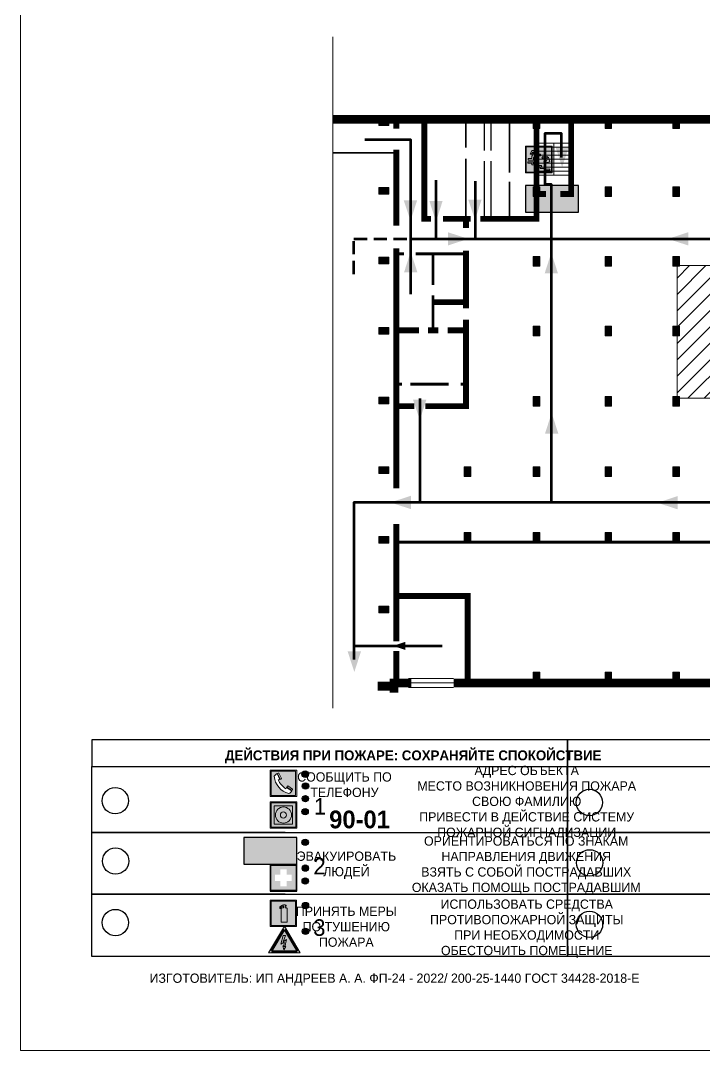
# Model space of a CAD drawing. Header units: millimetres. Extents: x 13810 to 67229, y 12374 to 21950.
# Drawn here: x 38162.3 to 38368.9, y 14549.1 to 14860.1 of the extents above; entities that cross this region are included whole.
import ezdxf

# ---------------------------------------------------------------- set-up
doc = ezdxf.new("R2010")
doc.units = ezdxf.units.MM
doc.linetypes.add('{ Wide Dash }', pattern=[12, 4, -2, 4, -2])
doc.layers.add('План_Штампы', color=7, linetype='Continuous')
doc.styles.add('обычный', font='arial.ttf')

# ---------------------------------------------------------------- blocks, each defined once
blk = doc.blocks.new('A$C3E6D3DDE')
at = {"lineweight": 5}
h = blk.add_hatch(color=40, dxfattribs=at)
h.paths.add_polyline_path([(24.1, 1.45), (16.46, -11.35), (31.74, -11.35)])
h.paths.add_polyline_path([(24.09, -0.46), (30.03, -10.41), (18.14, -10.41)], flags=16)
h.paths.add_polyline_path([(24.54, -3.08), (23.41, -6.02), (25.13, -5.01), (24.33, -8.5), (24.82, -8.27), (23.79, -9.86), (23.4, -8.04), (23.8, -8.43), (24.04, -6.29), (22.39, -7.25), (23.44, -3.08)], flags=0)
h = blk.add_hatch(color=256, dxfattribs=at)
h.paths.add_polyline_path([(24.37, 0.03, 0.567511), (23.82, 0.03), (17.59, -10.4, 0.582454), (17.86, -10.88), (30.32, -10.88, 0.582149), (30.6, -10.4)])
h.paths.add_polyline_path([(24.09, -0.46), (18.14, -10.41), (30.03, -10.41)], flags=16)
h.paths.add_polyline_path([(24.54, -3.08), (23.41, -6.02), (25.13, -5.01), (24.33, -8.5), (24.82, -8.27), (23.79, -9.86), (23.4, -8.04), (23.8, -8.43), (24.04, -6.29), (22.39, -7.25), (23.44, -3.08)], flags=0)
h = blk.add_hatch(color=40, dxfattribs=at)
h.paths.add_polyline_path([(24.09, -0.46), (18.14, -10.41), (30.03, -10.41)])
h.paths.add_polyline_path([(24.82, -8.27), (23.79, -9.86), (23.4, -8.04), (23.8, -8.43), (24.04, -6.29), (22.39, -7.25), (23.44, -3.08), (24.54, -3.08), (23.41, -6.02), (25.13, -5.01), (24.33, -8.5)], flags=16)
at = {"color": 40, "lineweight": 5}
for p, q in [((16.46, -11.35), (24.1, 1.45)), ((24.1, 1.45), (31.74, -11.35))]:
    blk.add_line(p, q, dxfattribs=at)
at = {"lineweight": 5}
for p, q in [((17.59, -10.4), (23.82, 0.03)), ((24.37, 0.03), (30.6, -10.4)), ((18.14, -10.41), (24.09, -0.46)), ((23.44, -3.08), (22.39, -7.25)), ((23.41, -6.02), (24.54, -3.08)), ((24.54, -3.08), (23.44, -3.08)), ((24.09, -0.46), (30.03, -10.41)), ((22.39, -7.25), (24.04, -6.29)), ((23.8, -8.43), (23.4, -8.04)), ((23.4, -8.04), (23.79, -9.86)), ((25.13, -5.01), (23.41, -6.02)), ((23.79, -9.86), (24.82, -8.27)), ((24.04, -6.29), (23.8, -8.43)), ((24.33, -8.5), (25.13, -5.01)), ((24.82, -8.27), (24.33, -8.5)), ((17.86, -10.88), (30.32, -10.88)), ((18.14, -10.41), (30.03, -10.41))]:
    blk.add_line(p, q, dxfattribs=at)
at = {"color": 50, "lineweight": 5}
blk.add_line((31.74, -11.35), (16.46, -11.35), dxfattribs=at)
blk = doc.blocks.new('A$C456E1F9C')
at = {"lineweight": 5}
h = blk.add_hatch(color=242, dxfattribs=at)
h.paths.add_polyline_path([(0.51, -1.47), (0.51, -13.26), (12.29, -13.26), (12.29, -1.47)])
h.paths.add_polyline_path([(5.42, -4.95, -0.254479), (4.78, -5.4), (3.52, -2.53, -0.209735), (4.23, -2.4)], flags=16)
h.paths.add_polyline_path([(8.53, -8.6), (10.87, -10.17), (10.54, -10.76), (8.03, -9.13, -0.192251)], flags=16)
h.paths.add_polyline_path([(4.61, -5.49, 0.005518), (3.87, -5.72, 0.128647), (7.49, -10.01, 0.00809), (7.83, -9.33), (10.47, -10.97, -0.16736), (8.99, -12.25, -0.327862), (1.95, -3.95, -0.166952), (3.36, -2.62)], flags=16)
at = {"color": 242, "lineweight": 5}
for p, q in [((0, -13.77), (0, -0.97)), ((12.8, -0.97), (0, -0.97)), ((4.61, -5.49), (3.36, -2.62)), ((3.52, -2.53), (4.78, -5.4)), ((4.23, -2.4), (5.42, -4.95)), ((12.8, -13.77), (12.8, -0.97)), ((7.83, -9.33), (10.47, -10.97)), ((8.03, -9.13), (10.54, -10.76)), ((10.81, -10.12), (8.53, -8.6)), ((0, -13.77), (12.8, -13.77)), ((10.54, -10.76), (10.8, -10.3)), ((10.8, -10.3), (10.81, -10.12))]:
    blk.add_line(p, q, dxfattribs=at)
blk.add_lwpolyline([(0.51, -1.47), (12.29, -1.47), (12.29, -13.26), (0.51, -13.26)], close=True, dxfattribs=at)
for centre, radius, start, end in [((4.59, -5.34), 2.99, 114.2845, 152.1974), ((11.12, -3.31), 9.19, 183.9915, 256.6009), ((4.02, -3.27), 0.891, 76.3284, 123.7092), ((4.68, -4.59), 0.824, 276.9621, 334.0723), ((14.98, -39.1), 35.17, 107.1487, 108.4135), ((13.86, -0.94), 11.08, 205.5536, 234.8762), ((-13.31, 0.8), 23.44, 332.5487, 334.4027), ((8.94, -9.5), 0.989, 114.4092, 157.9388), ((7.87, -9.46), 3, 291.9291, 329.9329)]:
    blk.add_arc(centre, radius, start, end, dxfattribs=at)
blk = doc.blocks.new('A$C54414219')
at = {"true_color": 0xffffff}
h = blk.add_hatch(color=7, dxfattribs=at)
h.paths.add_polyline_path([(2.39, -9.45), (2.39, -18.3), (11.23, -18.3), (11.23, -9.45)], flags=0)
h.paths.add_polyline_path([(10.71, -13.87, -1), (2.92, -13.87, -1)], flags=0)
h.paths.add_polyline_path([(8.3, -13.87, -1), (5.33, -13.87, -1)], flags=0)
h.paths.add_polyline_path([(0.41, -7.47), (0.41, -20.27), (13.21, -20.27), (13.21, -7.47)])
h.paths.add_polyline_path([(0.92, -19.77), (12.71, -19.77), (12.71, -7.98), (0.92, -7.98)], flags=16)
h.paths.add_polyline_path([(11.23, -9.45), (11.23, -18.3), (2.39, -18.3), (2.39, -9.45)], flags=0)
at = {"lineweight": 5}
h = blk.add_hatch(color=242, dxfattribs=at)
h.paths.add_polyline_path([(12.71, -7.98), (0.92, -7.98), (0.92, -19.77), (12.71, -19.77)])
h.paths.add_polyline_path([(11.23, -18.3), (2.39, -18.3), (2.39, -9.45), (11.23, -9.45)], flags=16)
h.paths.add_polyline_path([(10.71, -13.87, -1), (2.92, -13.87, -1)], flags=0)
h.paths.add_polyline_path([(8.3, -13.87, -1), (5.33, -13.87, -1)], flags=0)
at = {"true_color": 0xffffff}
h = blk.add_hatch(color=7, dxfattribs=at)
h.paths.add_polyline_path([(2.39, -9.45), (2.39, -18.3), (11.23, -18.3), (11.23, -9.45)])
h.paths.add_polyline_path([(10.71, -13.87, -1), (2.92, -13.87, -1)], flags=16)
h.paths.add_polyline_path([(8.3, -13.87, -1), (5.33, -13.87, -1)], flags=0)
at = {"lineweight": 5}
h = blk.add_hatch(color=242, dxfattribs=at)
h.paths.add_polyline_path([(2.92, -13.87, 1), (10.71, -13.87, 1)])
h.paths.add_polyline_path([(8.3, -13.87, -1), (5.33, -13.87, -1)], flags=16)
at = {"color": 242, "lineweight": 5}
for p, q in [((0.41, -20.27), (0.41, -7.47)), ((0.41, -7.47), (13.21, -7.47)), ((0.41, -7.47), (13.21, -7.47)), ((13.21, -20.27), (13.21, -7.47)), ((0.41, -20.27), (13.21, -20.27))]:
    blk.add_line(p, q, dxfattribs=at)
for points in [[(0.92, -7.98), (12.71, -7.98), (12.71, -19.77), (0.92, -19.77)], [(2.39, -9.45), (11.23, -9.45), (11.23, -18.3), (2.39, -18.3)]]:
    blk.add_lwpolyline(points, close=True, dxfattribs=at)
for radius in [3.89, 1.49]:
    blk.add_circle((6.81, -13.87), radius, dxfattribs=at)
blk = doc.blocks.new('A$C32E8229D')
at = {"true_color": 0xffffff}
blk.add_hatch(color=7, dxfattribs=at).paths.add_polyline_path([(0, 0), (0, -8), (16, -8), (16, 0)])
h = blk.add_hatch(color=126)
h.paths.add_polyline_path([(0.2, -0.2), (15.8, -0.2), (15.8, -7.8), (0.2, -7.8)])
h.paths.add_polyline_path([(13.49, -2.05), (12.08, -2.05), (11.37, -2.63, 0.162397), (11.29, -2.84), (11.29, -3.63), (10.35, -3.63), (10.35, -4.05), (11.68, -4.05), (11.68, -3.48), (12.26, -4.28), (11.29, -5.1), (11.29, -6.78), (11.85, -6.78), (11.85, -5.44), (12.8, -4.64), (12.8, -5.94), (14.46, -5.94), (14.46, -5.39), (13.45, -5.39), (13.45, -3.97), (12.46, -2.59), (13.15, -2.59), (13.69, -3.34), (14.18, -3)], flags=16)
h.paths.add_polyline_path([(10.74, -1.82, 1), (11.8, -1.82, 1)], flags=16)
h.paths.add_polyline_path([(9.39, -3.59), (5.99, -3.59), (6.56, -3.03), (5.91, -3.03), (5.1, -3.83), (5.91, -4.64), (6.56, -4.64), (5.99, -4.09), (9.39, -4.09)], flags=16)
h.paths.add_polyline_path([(4.29, -1.08), (1.72, -1.08), (1.72, -6.6), (4.29, -6.6)], flags=16)
at = {"color": 126}
blk.add_lwpolyline([(16, -8), (0, -8), (0, 0), (16, 0)], close=True, dxfattribs=at)
blk = doc.blocks.new('A$C18900ED3')
h = blk.add_hatch(color=126)
h.paths.add_polyline_path([(-0.18, -0.18), (-7.02, -0.18), (-7.02, -7.02), (-0.18, -7.02)])
h.paths.add_polyline_path([(-5.89, -4.46), (-5.89, -2.77), (-4.46, -2.77), (-4.46, -1.31), (-2.77, -1.31), (-2.77, -2.77), (-1.33, -2.77), (-1.33, -4.46), (-2.77, -4.46), (-2.77, -5.89), (-4.46, -5.89), (-4.46, -4.46)], flags=16)
at = {"color": 126}
for p, q in [((-7.2, 0), (-7.2, -7.2)), ((0, 0), (-7.2, 0)), ((0, -7.2), (0, 0)), ((-7.02, -7.02), (-7.02, -0.18)), ((-7.02, -0.18), (-0.18, -0.18)), ((-0.18, -0.18), (-0.18, -7.02)), ((-7.2, -7.2), (0, -7.2)), ((-0.18, -7.02), (-7.02, -7.02))]:
    blk.add_line(p, q, dxfattribs=at)
blk = doc.blocks.new('A$C3AD82952')
at = {"true_color": 0xf5f5ff}
h = blk.add_hatch(color=7, dxfattribs=at)
h.dxf.hatch_style = 1
h.paths.add_polyline_path([(8.21, 8.73, 0.414214), (7.89, 9.05), (7.22, 9.05), (7.22, 9.92), (7.59, 9.92, 1), (7.57, 10.36), (7.22, 10.36), (7.22, 10.6), (6.43, 10.6), (6.43, 10.36), (6.01, 10.36), (4.74, 9.59), (4.74, 8.69), (4.98, 8.73), (4.98, 9.26), (6.12, 9.91), (6.43, 9.91), (6.43, 9.05), (5.76, 9.05, 0.414214), (5.44, 8.73), (5.44, 2.2), (8.21, 2.2)], flags=0)
h.paths.add_polyline_path([(12.8, 12.8), (0, 12.8), (0, 0), (12.8, 0)])
h.paths.add_polyline_path([(0.51, 12.29), (12.29, 12.29), (12.29, 0.51), (0.51, 0.51)], flags=16)
h.paths.add_polyline_path([(4.74, 9.59), (6.01, 10.36), (6.43, 10.36), (6.43, 10.6), (7.22, 10.6), (7.22, 10.36), (7.59, 10.36, -0.94586), (7.59, 9.92), (7.22, 9.92), (7.22, 9.05), (7.89, 9.05, -0.414214), (8.21, 8.73), (8.21, 2.2), (5.44, 2.2), (5.44, 8.73, -0.414214), (5.76, 9.05), (6.43, 9.05), (6.43, 9.91), (6.12, 9.91), (4.98, 9.26), (4.98, 8.73), (4.74, 8.69)], flags=0)
h = blk.add_hatch(color=242)
h.dxf.hatch_style = 1
h.paths.add_polyline_path([(12.29, 12.29), (0.51, 12.29), (0.51, 0.51), (12.29, 0.51)])
h.paths.add_polyline_path([(4.74, 8.69), (4.74, 9.59), (6.01, 10.36), (6.43, 10.36), (6.43, 10.6), (7.22, 10.6), (7.22, 10.36), (7.59, 10.36, -0.94586), (7.59, 9.92), (7.22, 9.92), (7.22, 9.05), (7.89, 9.05, -0.414214), (8.21, 8.73), (8.21, 2.2), (5.44, 2.2), (5.44, 8.73, -0.414214), (5.76, 9.05), (6.43, 9.05), (6.43, 9.91), (6.12, 9.91), (4.98, 9.26), (4.98, 8.73)], flags=16)
h = blk.add_hatch(color=7, dxfattribs=at)
h.dxf.hatch_style = 1
h.paths.add_polyline_path([(8.21, 8.73, 0.414214), (7.89, 9.05), (7.22, 9.05), (7.22, 9.92), (7.59, 9.92, 1), (7.57, 10.36), (7.22, 10.36), (7.22, 10.6), (6.43, 10.6), (6.43, 10.36), (6.01, 10.36), (4.74, 9.59), (4.74, 8.69), (4.98, 8.73), (4.98, 9.26), (6.12, 9.91), (6.43, 9.91), (6.43, 9.05), (5.76, 9.05, 0.414214), (5.44, 8.73), (5.44, 2.2), (8.21, 2.2)])
at = {"color": 242, "lineweight": 5}
for p, q in [((0, 0), (0, 12.8)), ((0, 12.8), (12.8, 12.8)), ((6.01, 10.36), (4.74, 9.59)), ((6.01, 10.36), (6.43, 10.36)), ((7.22, 10.6), (6.43, 10.6)), ((6.43, 10.6), (6.43, 10.36)), ((7.22, 10.36), (7.22, 10.6)), ((7.59, 10.36), (7.22, 10.36)), ((12.8, 0), (12.8, 12.8)), ((4.74, 9.59), (4.74, 8.69)), ((4.74, 8.69), (4.98, 8.73)), ((4.98, 9.26), (6.12, 9.91)), ((4.98, 8.73), (4.98, 9.26)), ((5.44, 2.2), (5.44, 8.73)), ((5.76, 9.05), (6.43, 9.05)), ((6.12, 9.91), (6.43, 9.91)), ((6.43, 9.91), (6.43, 9.05)), ((7.22, 9.05), (7.22, 9.92)), ((7.59, 9.92), (7.22, 9.92)), ((7.89, 9.05), (7.22, 9.05)), ((8.21, 2.2), (8.21, 8.73)), ((0, 0), (12.8, 0)), ((5.44, 2.2), (8.21, 2.2))]:
    blk.add_line(p, q, dxfattribs=at)
blk.add_lwpolyline([(0.51, 12.29), (12.29, 12.29), (12.29, 0.51), (0.51, 0.51)], close=True, dxfattribs=at)
for centre, radius, start, end in [((7.58, 10.14), 0.223, 273.1875, 86.8125), ((5.76, 8.73), 0.32, 90, 180), ((7.89, 8.73), 0.32, 0, 90)]:
    blk.add_arc(centre, radius, start, end, dxfattribs=at)
blk = doc.blocks.new('A$C7B4425F7')
at = {"true_color": 0xffffff}
blk.add_hatch(color=7, dxfattribs=at).paths.add_polyline_path([(0, 0), (-16, 0), (-16, -8), (0, -8)])
h = blk.add_hatch(color=126)
h.paths.add_polyline_path([(-0.2, -0.2), (-15.8, -0.2), (-15.8, -7.8), (-0.2, -7.8)])
h.paths.add_polyline_path([(-11.76, -2.03), (-11.76, -3.66), (-11.17, -3.66, -0.568275), (-11.17, -6.18), (-12.58, -6.18), (-12.58, -2.03)], flags=16)
h.paths.add_polyline_path([(-13.33, -4.12, -0.495768), (-13.59, -6.18), (-15.03, -6.18), (-15.03, -2.03), (-13.59, -2.03, -0.487973)], flags=16)
h.paths.add_polyline_path([(-10.25, -2.03), (-9.48, -2.03), (-9.48, -6.18), (-10.25, -6.18)], flags=16)
h.paths.add_polyline_path([(-13.84, -3.69), (-14.24, -3.69), (-14.24, -3.03), (-13.9, -3.03, -0.692621)], flags=0)
h.paths.add_polyline_path([(-9.15, -2.03), (-8.4, -2.03), (-8.04, -3.07), (-7.68, -2.03), (-6.93, -2.03), (-7.64, -4.1), (-6.93, -6.18), (-7.68, -6.18), (-8.04, -5.14), (-8.4, -6.18), (-9.15, -6.18), (-8.44, -4.1)], flags=16)
h.paths.add_polyline_path([(-11.76, -4.46), (-11.42, -4.46, -0.692621), (-11.36, -5.12), (-11.76, -5.12)], flags=0)
h.paths.add_polyline_path([(-13.9, -5.2), (-14.24, -5.2), (-14.24, -4.55), (-13.84, -4.55, -0.708038)], flags=0)
edge = h.paths.add_edge_path(flags=16)
edge.add_ellipse((-5.51, -4.08), major_axis=(0, 2.05), ratio=0.586184, start_angle=0, end_angle=360)
edge = h.paths.add_edge_path(flags=0)
edge.add_ellipse((-5.51, -4.08), major_axis=(0, 1.14), ratio=0.454828, start_angle=0, end_angle=360)
h.paths.add_polyline_path([(-4.13, -4.96, 0.377264), (-3.48, -4.52, 0.0555), (-3.16, -2.03), (-1.66, -2.03), (-1.66, -4.96), (-0.96, -4.96), (-0.96, -7.01), (-1.75, -7.01), (-1.75, -6.18), (-3.3, -6.18), (-3.3, -7.02), (-4.13, -7.02)], flags=16)
h.paths.add_polyline_path([(-2.73, -2.91), (-2.28, -2.91), (-2.28, -4.96), (-3.05, -4.96, 0.079136)], flags=0)
at = {"color": 126}
blk.add_lwpolyline([(-16, -8), (0, -8), (0, 0), (-16, 0)], close=True, dxfattribs=at)
blk = doc.blocks.new('вниз')
at = {"lineweight": 0, "true_color": 0xffffff}
h = blk.add_hatch(color=7, dxfattribs=at)
h.dxf.hatch_style = 1
h.paths.add_polyline_path([(40994.51, -4472.22), (40986.51, -4472.22), (40986.51, -4480.22), (40994.51, -4480.22)])
h.paths.add_polyline_path([(40994.31, -4472.42), (40994.31, -4480.01), (40986.71, -4480.01), (40986.71, -4472.42)], flags=16)
h.paths.add_polyline_path([(40988.43, -4473.53), (40989.43, -4473.53), (40990.19, -4473.96), (40990.19, -4474.6), (40991, -4474.6), (40991, -4475.06), (40989.73, -4475.06), (40989.73, -4474.46), (40989.3, -4475.18), (40990.17, -4475.7), (40990.17, -4477.11), (40989.63, -4477.11), (40989.63, -4476.01), (40988.94, -4475.59), (40988.94, -4476.46), (40988.94, -4476.46), (40987.47, -4476.46), (40987.26, -4476.46), (40987.26, -4475.92), (40988.4, -4475.92), (40988.4, -4475.2), (40989.1, -4473.99), (40988.66, -4473.99), (40988.24, -4474.7), (40987.86, -4474.47), (40988.41, -4473.56)], flags=0)
h.paths.add_polyline_path([(40990.55, -4473.29, -1), (40989.69, -4473.29, -1)], flags=0)
h.paths.add_polyline_path([(40988.85, -4476.89), (40988.85, -4477.43), (40990.1, -4477.43), (40990.1, -4477.99), (40991.34, -4477.99), (40991.34, -4478.54), (40992.59, -4478.54), (40992.59, -4479.09), (40993.83, -4479.09), (40993.83, -4479.52), (40992.17, -4479.52), (40992.17, -4478.97), (40990.91, -4478.97), (40990.91, -4478.41), (40989.68, -4478.41), (40989.68, -4477.86), (40988.43, -4477.86), (40988.43, -4477.31), (40987.6, -4477.31), (40987.18, -4477.31), (40987.18, -4476.89)], flags=0)
h.paths.add_polyline_path([(40991.61, -4475.33), (40993.12, -4476.2), (40992.9, -4475.27), (40993.48, -4475.6), (40993.83, -4476.88), (40992.56, -4477.22), (40991.97, -4476.88), (40992.9, -4476.61), (40991.38, -4475.74), (40991.58, -4475.39)], flags=0)
h.paths.add_polyline_path([(40990.19, -4473.96), (40989.43, -4473.53), (40988.43, -4473.53), (40988.41, -4473.56), (40987.86, -4474.47), (40988.24, -4474.7), (40988.66, -4473.99), (40989.1, -4473.99), (40988.4, -4475.2), (40988.4, -4475.92), (40987.26, -4475.92), (40987.26, -4476.46), (40987.47, -4476.46), (40988.94, -4476.46), (40988.94, -4476.27), (40988.94, -4475.59), (40989.63, -4476.01), (40989.63, -4477.11), (40990.17, -4477.11), (40990.17, -4475.7), (40989.3, -4475.18), (40989.73, -4474.46), (40989.73, -4475.06), (40991, -4475.06), (40991, -4474.6), (40990.19, -4474.6)], flags=0)
h.paths.add_polyline_path([(40990.55, -4473.29, 1), (40989.69, -4473.29, 1)], flags=0)
h.paths.add_polyline_path([(40991.61, -4475.33), (40991.58, -4475.39), (40991.38, -4475.74), (40992.9, -4476.61), (40991.97, -4476.88), (40992.56, -4477.22), (40993.83, -4476.88), (40993.48, -4475.6), (40992.9, -4475.27), (40993.12, -4476.2)], flags=0)
h.paths.add_polyline_path([(40990.1, -4477.43), (40988.85, -4477.43), (40988.85, -4476.89), (40987.18, -4476.89), (40987.18, -4477.31), (40987.6, -4477.31), (40988.43, -4477.31), (40988.43, -4477.86), (40989.68, -4477.86), (40989.68, -4478.41), (40990.91, -4478.41), (40990.91, -4478.97), (40992.17, -4478.97), (40992.17, -4479.52), (40993.83, -4479.52), (40993.83, -4479.09), (40992.59, -4479.09), (40992.59, -4478.54), (40991.34, -4478.54), (40991.34, -4477.99), (40990.1, -4477.99)], flags=0)
at = {"lineweight": 0}
h = blk.add_hatch(color=126, dxfattribs=at)
h.dxf.hatch_style = 1
h.paths.add_polyline_path([(40994.31, -4472.42), (40986.71, -4472.42), (40986.71, -4480.01), (40994.31, -4480.01)])
h.paths.add_polyline_path([(40988.43, -4473.53), (40989.43, -4473.53), (40990.19, -4473.96), (40990.19, -4474.6), (40991, -4474.6), (40991, -4475.06), (40989.73, -4475.06), (40989.73, -4474.46), (40989.3, -4475.18), (40990.17, -4475.7), (40990.17, -4477.11), (40989.63, -4477.11), (40989.63, -4476.01), (40988.94, -4475.59), (40988.94, -4476.46), (40988.94, -4476.46), (40987.47, -4476.46), (40987.26, -4476.46), (40987.26, -4475.92), (40988.4, -4475.92), (40988.4, -4475.2), (40989.1, -4473.99), (40988.66, -4473.99), (40988.24, -4474.7), (40987.86, -4474.47), (40988.41, -4473.56)], flags=16)
h.paths.add_polyline_path([(40990.55, -4473.29, -1), (40989.69, -4473.29, -1)], flags=16)
h.paths.add_polyline_path([(40988.85, -4476.89), (40988.85, -4477.43), (40990.1, -4477.43), (40990.1, -4477.99), (40991.34, -4477.99), (40991.34, -4478.54), (40992.59, -4478.54), (40992.59, -4479.09), (40993.83, -4479.09), (40993.83, -4479.52), (40992.17, -4479.52), (40992.17, -4478.97), (40990.91, -4478.97), (40990.91, -4478.41), (40989.68, -4478.41), (40989.68, -4477.86), (40988.43, -4477.86), (40988.43, -4477.31), (40987.6, -4477.31), (40987.18, -4477.31), (40987.18, -4476.89)], flags=16)
h.paths.add_polyline_path([(40991.61, -4475.33), (40993.12, -4476.2), (40992.9, -4475.27), (40993.48, -4475.6), (40993.83, -4476.88), (40992.56, -4477.22), (40991.97, -4476.88), (40992.9, -4476.61), (40991.38, -4475.74), (40991.58, -4475.39)], flags=16)
at = {"lineweight": 0, "true_color": 0xffffff}
h = blk.add_hatch(color=7, dxfattribs=at)
h.dxf.hatch_style = 1
h.paths.add_polyline_path([(40989.73, -4474.46), (40989.73, -4475.06), (40991, -4475.06), (40991, -4474.6), (40990.19, -4474.6), (40990.19, -4473.96), (40989.43, -4473.53), (40988.43, -4473.53), (40988.41, -4473.56), (40987.86, -4474.47), (40988.24, -4474.7), (40988.66, -4473.99), (40989.1, -4473.99), (40988.4, -4475.2), (40988.4, -4475.92), (40987.26, -4475.92), (40987.26, -4476.46), (40987.47, -4476.46), (40988.94, -4476.46), (40988.94, -4475.59), (40989.63, -4476.01), (40989.63, -4477.11), (40990.17, -4477.11), (40990.17, -4475.7), (40989.3, -4475.18)])
h.paths.add_polyline_path([(40989.69, -4473.29, 1), (40990.55, -4473.29, 1)])
h.paths.add_polyline_path([(40991.61, -4475.33), (40991.58, -4475.39), (40991.38, -4475.74), (40992.9, -4476.61), (40991.97, -4476.88), (40992.56, -4477.22), (40993.83, -4476.88), (40993.48, -4475.6), (40992.9, -4475.27), (40993.12, -4476.2)])
h.paths.add_polyline_path([(40990.1, -4477.43), (40988.85, -4477.43), (40988.85, -4476.89), (40987.18, -4476.89), (40987.18, -4477.31), (40987.6, -4477.31), (40988.43, -4477.31), (40988.43, -4477.86), (40989.68, -4477.86), (40989.68, -4478.41), (40990.91, -4478.41), (40990.91, -4478.97), (40992.17, -4478.97), (40992.17, -4479.52), (40993.83, -4479.52), (40993.83, -4479.09), (40992.59, -4479.09), (40992.59, -4478.54), (40991.34, -4478.54), (40991.34, -4477.99), (40990.1, -4477.99)])
at = {"color": 126, "lineweight": 0}
for points in [[(40986.51, -4472.22), (40994.51, -4472.22), (40994.51, -4480.22), (40986.51, -4480.22)], [(40986.71, -4472.42), (40994.31, -4472.42), (40994.31, -4480.01), (40986.71, -4480.01)]]:
    blk.add_lwpolyline(points, close=True, dxfattribs=at)
for points in [[(40987.47, -4476.46), (40987.26, -4476.46), (40987.26, -4475.92), (40988.4, -4475.92), (40988.4, -4475.2), (40989.1, -4473.99), (40988.66, -4473.99), (40988.24, -4474.7), (40987.86, -4474.47), (40988.41, -4473.56), (40988.43, -4473.53), (40989.43, -4473.53), (40990.19, -4473.96), (40990.19, -4474.6), (40991, -4474.6), (40991, -4475.06), (40989.73, -4475.06), (40989.73, -4474.46), (40989.3, -4475.18), (40990.17, -4475.7), (40990.17, -4477.11), (40989.63, -4477.11), (40989.63, -4476.01), (40988.94, -4475.59), (40988.94, -4476.46)], [(40991.58, -4475.39), (40991.38, -4475.74), (40992.9, -4476.61), (40991.97, -4476.88), (40992.56, -4477.22), (40993.83, -4476.88), (40993.48, -4475.6), (40992.9, -4475.27), (40993.12, -4476.2), (40991.61, -4475.33), (40991.58, -4475.39)], [(40987.6, -4477.31), (40987.18, -4477.31), (40987.18, -4476.89), (40988.85, -4476.89), (40988.85, -4477.43), (40990.1, -4477.43), (40990.1, -4477.99), (40991.34, -4477.99), (40991.34, -4478.54), (40992.59, -4478.54), (40992.59, -4479.09), (40993.83, -4479.09), (40993.83, -4479.52), (40992.17, -4479.52), (40992.17, -4478.97), (40990.91, -4478.97), (40990.91, -4478.41), (40989.68, -4478.41), (40989.68, -4477.86), (40988.43, -4477.86), (40988.43, -4477.31), (40987.6, -4477.31)], [(40987.47, -4476.46), (40988.94, -4476.46), (40988.94, -4476.27)]]:
    blk.add_lwpolyline(points, dxfattribs=at)
blk.add_circle((40990.12, -4473.29), 0.432, dxfattribs=at)

msp = doc.modelspace()

# ---------------------------------------------------------------- hatches: boundary and pattern name
at = {"lineweight": 0}
h = msp.add_hatch(color=256, dxfattribs=at)
h.dxf.hatch_style = 1
h.paths.add_polyline_path([(38273.51, 14828.43), (38273.51, 14830.44), (38270.56, 14830.44), (38270.56, 14828.43)])
h = msp.add_hatch(color=256, dxfattribs=at)
h.dxf.hatch_style = 1
h.paths.add_polyline_path([(38319.21, 14830.44), (38317.21, 14830.44), (38317.21, 14827.49), (38319.21, 14827.49)])
h = msp.add_hatch(color=256, dxfattribs=at)
h.dxf.hatch_style = 1
h.paths.add_polyline_path([(38340.88, 14830.44), (38338.88, 14830.44), (38338.88, 14827.49), (38340.88, 14827.49)])
h = msp.add_hatch(color=256, dxfattribs=at)
h.dxf.hatch_style = 1
h.paths.add_polyline_path([(38361.36, 14830.44), (38359.35, 14830.44), (38359.35, 14827.49), (38361.36, 14827.49)])
h = msp.add_hatch(color=256, dxfattribs=at)
h.dxf.hatch_style = 1
h.paths.add_polyline_path([(38273.51, 14807.68), (38273.51, 14809.68), (38270.56, 14809.68), (38270.56, 14807.68)])
h = msp.add_hatch(color=256, dxfattribs=at)
h.dxf.hatch_style = 1
h.paths.add_polyline_path([(38319.21, 14809.87), (38317.21, 14809.87), (38317.21, 14806.92), (38319.21, 14806.92)])
h = msp.add_hatch(color=256, dxfattribs=at)
h.dxf.hatch_style = 1
h.paths.add_polyline_path([(38340.88, 14809.87), (38338.88, 14809.87), (38338.88, 14806.92), (38340.88, 14806.92)])
h = msp.add_hatch(color=256, dxfattribs=at)
h.dxf.hatch_style = 1
h.paths.add_polyline_path([(38361.36, 14809.87), (38359.35, 14809.87), (38359.35, 14806.92), (38361.36, 14806.92)])
h = msp.add_hatch(color=256, dxfattribs=at)
h.dxf.hatch_style = 1
h.paths.add_polyline_path([(38273.51, 14786.61), (38273.51, 14788.61), (38270.56, 14788.61), (38270.56, 14786.61)])
h = msp.add_hatch(color=256, dxfattribs=at)
h.dxf.hatch_style = 1
h.paths.add_polyline_path([(38319.21, 14788.82), (38317.21, 14788.82), (38317.21, 14785.88), (38319.21, 14785.88)])
h = msp.add_hatch(color=256, dxfattribs=at)
h.dxf.hatch_style = 1
h.paths.add_polyline_path([(38340.88, 14788.82), (38338.88, 14788.82), (38338.88, 14785.88), (38340.88, 14785.88)])
h = msp.add_hatch(color=256, dxfattribs=at)
h.dxf.hatch_style = 1
h.paths.add_polyline_path([(38361.36, 14788.82), (38359.35, 14788.82), (38359.35, 14785.88), (38361.36, 14785.88)])
at = {"lineweight": 0, "true_color": 0x000000}
h = msp.add_hatch(dxfattribs=at)
h.set_pattern_fill('ANSI31', color=18, scale=1.1, angle=180)
h.set_pattern_definition([(225, (82175.6652, 30404.6953), (2.46957043, -2.46957043), [])])
h.paths.add_polyline_path([(38529.39, 14786.1), (38529.39, 14746.04), (38635.76, 14746.04), (38635.76, 14786.1)])
h.paths.add_polyline_path([(38403.21, 14786.1), (38403.21, 14746.04), (38486.16, 14746.04), (38486.16, 14786.1)])
h.paths.add_polyline_path([(38381.51, 14786.1), (38360.64, 14786.1), (38360.64, 14746.04), (38381.51, 14746.04)])
at = {"lineweight": 0}
h = msp.add_hatch(color=256, dxfattribs=at)
h.dxf.hatch_style = 1
h.paths.add_polyline_path([(38273.51, 14765.4), (38273.51, 14767.4), (38270.56, 14767.4), (38270.56, 14765.4)])
h = msp.add_hatch(color=256, dxfattribs=at)
h.dxf.hatch_style = 1
h.paths.add_polyline_path([(38319.21, 14767.84), (38317.21, 14767.84), (38317.21, 14764.9), (38319.21, 14764.9)])
h = msp.add_hatch(color=256, dxfattribs=at)
h.dxf.hatch_style = 1
h.paths.add_polyline_path([(38340.88, 14767.84), (38338.88, 14767.84), (38338.88, 14764.9), (38340.88, 14764.9)])
h = msp.add_hatch(color=256, dxfattribs=at)
h.dxf.hatch_style = 1
h.paths.add_polyline_path([(38361.36, 14767.84), (38359.35, 14767.84), (38359.35, 14764.9), (38361.36, 14764.9)])
h = msp.add_hatch(color=256, dxfattribs=at)
h.dxf.hatch_style = 1
h.paths.add_polyline_path([(38319.21, 14746.54), (38317.21, 14746.54), (38317.21, 14743.59), (38319.21, 14743.59)])
h = msp.add_hatch(color=256, dxfattribs=at)
h.dxf.hatch_style = 1
h.paths.add_polyline_path([(38340.88, 14746.54), (38338.88, 14746.54), (38338.88, 14743.59), (38340.88, 14743.59)])
h = msp.add_hatch(color=256, dxfattribs=at)
h.dxf.hatch_style = 1
h.paths.add_polyline_path([(38361.36, 14746.54), (38359.35, 14746.54), (38359.35, 14743.59), (38361.36, 14743.59)])
h = msp.add_hatch(color=256, dxfattribs=at)
h.dxf.hatch_style = 1
h.paths.add_polyline_path([(38273.51, 14744.33), (38273.51, 14746.33), (38270.56, 14746.33), (38270.56, 14744.33)])
h = msp.add_hatch(color=256, dxfattribs=at)
h.dxf.hatch_style = 1
h.paths.add_polyline_path([(38273.51, 14723.34), (38273.51, 14725.34), (38270.56, 14725.34), (38270.56, 14723.34)])
h = msp.add_hatch(color=256, dxfattribs=at)
h.dxf.hatch_style = 1
h.paths.add_polyline_path([(38298.31, 14725.33), (38296.31, 14725.33), (38296.31, 14722.38), (38298.31, 14722.38)])
h = msp.add_hatch(color=256, dxfattribs=at)
h.dxf.hatch_style = 1
h.paths.add_polyline_path([(38319.21, 14725.33), (38317.21, 14725.33), (38317.21, 14722.38), (38319.21, 14722.38)])
h = msp.add_hatch(color=256, dxfattribs=at)
h.dxf.hatch_style = 1
h.paths.add_polyline_path([(38340.88, 14725.33), (38338.88, 14725.33), (38338.88, 14722.38), (38340.88, 14722.38)])
h = msp.add_hatch(color=256, dxfattribs=at)
h.dxf.hatch_style = 1
h.paths.add_polyline_path([(38361.36, 14725.33), (38359.35, 14725.33), (38359.35, 14722.38), (38361.36, 14722.38)])
h = msp.add_hatch(color=256, dxfattribs=at)
h.dxf.hatch_style = 1
h.paths.add_polyline_path([(38273.51, 14702.27), (38273.51, 14704.27), (38270.56, 14704.27), (38270.56, 14702.27)])
h = msp.add_hatch(color=256, dxfattribs=at)
h.dxf.hatch_style = 1
h.paths.add_polyline_path([(38273.51, 14702.27), (38273.51, 14704.27), (38270.56, 14704.27), (38270.56, 14702.27)])
h = msp.add_hatch(color=256, dxfattribs=at)
h.dxf.hatch_style = 1
h.paths.add_polyline_path([(38298.31, 14705.44), (38296.31, 14705.44), (38296.31, 14702.5), (38298.31, 14702.5)])
h = msp.add_hatch(color=256, dxfattribs=at)
h.dxf.hatch_style = 1
h.paths.add_polyline_path([(38319.21, 14705.44), (38317.21, 14705.44), (38317.21, 14702.5), (38319.21, 14702.5)])
h = msp.add_hatch(color=256, dxfattribs=at)
h.dxf.hatch_style = 1
h.paths.add_polyline_path([(38340.88, 14705.44), (38338.88, 14705.44), (38338.88, 14702.5), (38340.88, 14702.5)])
h = msp.add_hatch(color=256, dxfattribs=at)
h.dxf.hatch_style = 1
h.paths.add_polyline_path([(38361.36, 14705.44), (38359.35, 14705.44), (38359.35, 14702.5), (38361.36, 14702.5)])
h = msp.add_hatch(color=256, dxfattribs=at)
h.dxf.hatch_style = 1
h.paths.add_polyline_path([(38273.51, 14681.2), (38273.51, 14683.2), (38270.56, 14683.2), (38270.56, 14681.2)])
h = msp.add_hatch(color=256, dxfattribs=at)
h.dxf.hatch_style = 1
h.paths.add_polyline_path([(38319.21, 14663.3), (38317.21, 14663.3), (38317.21, 14660.36), (38319.21, 14660.36)])
h = msp.add_hatch(color=256, dxfattribs=at)
h.dxf.hatch_style = 1
h.paths.add_polyline_path([(38340.88, 14663.3), (38338.88, 14663.3), (38338.88, 14660.36), (38340.88, 14660.36)])
h = msp.add_hatch(color=256, dxfattribs=at)
h.dxf.hatch_style = 1
h.paths.add_polyline_path([(38361.36, 14663.3), (38359.35, 14663.3), (38359.35, 14660.36), (38361.36, 14660.36)])
h = msp.add_hatch(color=256, dxfattribs=at)
h.dxf.hatch_style = 1
h.paths.add_polyline_path([(38247.3, 14632.49, 1), (38249.23, 14632.49, 1)])
h = msp.add_hatch(color=256, dxfattribs=at)
h.dxf.hatch_style = 1
h.paths.add_polyline_path([(38247.4, 14628.91, 1), (38249.33, 14628.91, 1)])
h = msp.add_hatch(color=256, dxfattribs=at)
h.dxf.hatch_style = 1
h.paths.add_polyline_path([(38247.36, 14625.1, 1), (38249.3, 14625.1, 1)])
h = msp.add_hatch(color=256, dxfattribs=at)
h.dxf.hatch_style = 1
h.paths.add_polyline_path([(38247.28, 14621.17, 1), (38249.21, 14621.17, 1)])
h = msp.add_hatch(color=256, dxfattribs=at)
h.dxf.hatch_style = 1
h.paths.add_polyline_path([(38247.29, 14611.9, 1), (38249.22, 14611.9, 1)])
h = msp.add_hatch(color=256, dxfattribs=at)
h.dxf.hatch_style = 1
h.paths.add_polyline_path([(38247.33, 14604.12, 1), (38249.26, 14604.12, 1)])
h = msp.add_hatch(color=256, dxfattribs=at)
h.dxf.hatch_style = 1
h.paths.add_polyline_path([(38247.33, 14600.22, 1), (38249.26, 14600.22, 1)])
h = msp.add_hatch(color=256, dxfattribs=at)
h.dxf.hatch_style = 1
h.paths.add_polyline_path([(38247.38, 14592.8, 1), (38249.32, 14592.8, 1)])
h = msp.add_hatch(color=256, dxfattribs=at)
h.dxf.hatch_style = 1
h.paths.add_polyline_path([(38247.39, 14585.03, 1), (38249.32, 14585.03, 1)])

# ---------------------------------------------------------------- linework, layer by layer
at = {"color": 126, "lineweight": 0, "true_color": 0x008754}
msp.add_lwpolyline([(38162.27, 14944.05), (38762.27, 14944.05), (38762.27, 14549.05), (38162.27, 14549.05)], close=True, dxfattribs=at)
msp.add_lwpolyline([(38162.27, 14944.05), (38762.27, 14944.05), (38762.27, 14549.05), (38162.27, 14549.05)], close=True, dxfattribs=at)
msp.add_lwpolyline([(38162.27, 14944.05), (38762.27, 14944.05), (38762.27, 14549.05), (38162.27, 14549.05)], close=True, dxfattribs=at)
msp.add_lwpolyline([(38162.27, 14944.05), (38762.27, 14944.05), (38762.27, 14549.05), (38162.27, 14549.05)], close=True, dxfattribs=at)
at = {"lineweight": 0}
for points in [[(38256.67, 14652.42), (38256.67, 14855.16)], [(38273.51, 14828.43), (38270.56, 14828.43), (38270.56, 14830.44), (38273.51, 14830.44), (38273.51, 14828.43)], [(38319.21, 14830.44), (38319.21, 14827.49), (38317.21, 14827.49), (38317.21, 14830.44), (38319.21, 14830.44)], [(38340.88, 14830.44), (38340.88, 14827.49), (38338.88, 14827.49), (38338.88, 14830.44), (38340.88, 14830.44)], [(38361.36, 14830.44), (38361.36, 14827.49), (38359.35, 14827.49), (38359.35, 14830.44), (38361.36, 14830.44)], [(38328.65, 14823.12), (38318.24, 14823.12)], [(38318.24, 14821.91), (38328.65, 14821.91)], [(38328.65, 14821.91), (38318.24, 14821.91)], [(38323.4, 14823.12), (38323.4, 14813.41)], [(38318.24, 14820.69), (38328.65, 14820.69)], [(38328.65, 14820.69), (38318.24, 14820.69)], [(38318.24, 14819.48), (38328.65, 14819.48)], [(38328.65, 14819.48), (38318.24, 14819.48)], [(38318.24, 14818.26), (38328.65, 14818.26)], [(38328.65, 14818.26), (38318.24, 14818.26)], [(38318.24, 14817.05), (38328.65, 14817.05)], [(38328.65, 14817.05), (38318.24, 14817.05)], [(38318.24, 14815.84), (38328.65, 14815.84)], [(38328.65, 14815.84), (38318.24, 14815.84)], [(38318.24, 14814.62), (38328.65, 14814.62)], [(38328.65, 14814.62), (38318.24, 14814.62)], [(38318.24, 14813.41), (38328.65, 14813.41)], [(38273.51, 14807.68), (38270.56, 14807.68), (38270.56, 14809.68), (38273.51, 14809.68), (38273.51, 14807.68)], [(38319.21, 14809.87), (38319.21, 14806.92), (38317.21, 14806.92), (38317.21, 14809.87), (38319.21, 14809.87)], [(38340.88, 14809.87), (38340.88, 14806.92), (38338.88, 14806.92), (38338.88, 14809.87), (38340.88, 14809.87)], [(38361.36, 14809.87), (38361.36, 14806.92), (38359.35, 14806.92), (38359.35, 14809.87), (38361.36, 14809.87)], [(38273.51, 14786.61), (38270.56, 14786.61), (38270.56, 14788.61), (38273.51, 14788.61), (38273.51, 14786.61)], [(38319.21, 14788.82), (38319.21, 14785.88), (38317.21, 14785.88), (38317.21, 14788.82), (38319.21, 14788.82)], [(38340.88, 14788.82), (38340.88, 14785.88), (38338.88, 14785.88), (38338.88, 14788.82), (38340.88, 14788.82)], [(38361.36, 14788.82), (38361.36, 14785.88), (38359.35, 14785.88), (38359.35, 14788.82), (38361.36, 14788.82)], [(38381.51, 14786.1), (38381.51, 14746.04), (38360.64, 14746.04), (38360.64, 14786.1), (38381.51, 14786.1)], [(38381.51, 14786.1), (38381.51, 14746.04), (38360.64, 14746.04), (38360.64, 14786.1), (38381.51, 14786.1)], [(38273.51, 14765.4), (38270.56, 14765.4), (38270.56, 14767.4), (38273.51, 14767.4), (38273.51, 14765.4)], [(38319.21, 14767.84), (38319.21, 14764.9), (38317.21, 14764.9), (38317.21, 14767.84), (38319.21, 14767.84)], [(38340.88, 14767.84), (38340.88, 14764.9), (38338.88, 14764.9), (38338.88, 14767.84), (38340.88, 14767.84)], [(38361.36, 14767.84), (38361.36, 14764.9), (38359.35, 14764.9), (38359.35, 14767.84), (38361.36, 14767.84)], [(38319.21, 14746.54), (38319.21, 14743.59), (38317.21, 14743.59), (38317.21, 14746.54), (38319.21, 14746.54)], [(38340.88, 14746.54), (38340.88, 14743.59), (38338.88, 14743.59), (38338.88, 14746.54), (38340.88, 14746.54)], [(38361.36, 14746.54), (38361.36, 14743.59), (38359.35, 14743.59), (38359.35, 14746.54), (38361.36, 14746.54)], [(38273.51, 14744.33), (38270.56, 14744.33), (38270.56, 14746.33), (38273.51, 14746.33), (38273.51, 14744.33)], [(38273.51, 14723.34), (38270.56, 14723.34), (38270.56, 14725.34), (38273.51, 14725.34), (38273.51, 14723.34)], [(38298.31, 14725.33), (38298.31, 14722.38), (38296.31, 14722.38), (38296.31, 14725.33), (38298.31, 14725.33)], [(38319.21, 14725.33), (38319.21, 14722.38), (38317.21, 14722.38), (38317.21, 14725.33), (38319.21, 14725.33)], [(38340.88, 14725.33), (38340.88, 14722.38), (38338.88, 14722.38), (38338.88, 14725.33), (38340.88, 14725.33)], [(38361.36, 14725.33), (38361.36, 14722.38), (38359.35, 14722.38), (38359.35, 14725.33), (38361.36, 14725.33)], [(38273.51, 14702.27), (38270.56, 14702.27), (38270.56, 14704.27), (38273.51, 14704.27), (38273.51, 14702.27)], [(38273.51, 14702.27), (38270.56, 14702.27), (38270.56, 14704.27), (38273.51, 14704.27), (38273.51, 14702.27)], [(38298.31, 14705.44), (38298.31, 14702.5), (38296.31, 14702.5), (38296.31, 14705.44), (38298.31, 14705.44)], [(38319.21, 14705.44), (38319.21, 14702.5), (38317.21, 14702.5), (38317.21, 14705.44), (38319.21, 14705.44)], [(38340.88, 14705.44), (38340.88, 14702.5), (38338.88, 14702.5), (38338.88, 14705.44), (38340.88, 14705.44)], [(38361.36, 14705.44), (38361.36, 14702.5), (38359.35, 14702.5), (38359.35, 14705.44), (38361.36, 14705.44)], [(38273.51, 14681.2), (38270.56, 14681.2), (38270.56, 14683.2), (38273.51, 14683.2), (38273.51, 14681.2)], [(38319.21, 14663.3), (38319.21, 14660.36), (38317.21, 14660.36), (38317.21, 14663.3), (38319.21, 14663.3)], [(38340.88, 14663.3), (38340.88, 14660.36), (38338.88, 14660.36), (38338.88, 14663.3), (38340.88, 14663.3)], [(38361.36, 14663.3), (38361.36, 14660.36), (38359.35, 14660.36), (38359.35, 14663.3), (38361.36, 14663.3)], [(38293.14, 14661.38), (38279.51, 14661.38)], [(38293.14, 14660.04), (38279.51, 14660.04)], [(38293.14, 14658.7), (38279.51, 14658.7)]]:
    msp.add_lwpolyline(points, dxfattribs=at)
for points, const_width in [([(38519.52, 14830.28), (38256.65, 14830.28)], 2.67), ([(38275.83, 14827.48), (38275.83, 14830.44)], 1.78), ([(38284.29, 14830.44), (38284.29, 14800.23), (38286.32, 14800.23)], 1.78), ([(38296.8, 14821.68), (38296.8, 14830.44)], 0.446), ([(38301.18, 14800.23), (38318.17, 14800.23), (38318.17, 14830.44)], 1.78), ([(38302.4, 14820.76), (38302.4, 14830.44)], 0.446), ([(38304.44, 14820.76), (38304.44, 14830.44)], 0.446), ([(38310.03, 14814.15), (38310.03, 14830.44)], 0.446), ([(38325.39, 14807.75), (38328.65, 14807.75), (38328.65, 14830.44)], 1.78), ([(38275.83, 14798.17), (38275.83, 14821.08)], 1.78), ([(38256.73, 14820.16), (38275.83, 14820.16)], 0.446), ([(38296.8, 14800.23), (38296.8, 14818.42)], 0.446), ([(38302.4, 14800.23), (38302.4, 14817.71)], 0.446), ([(38304.44, 14800.23), (38304.44, 14817.71)], 0.446), ([(38310.03, 14800.23), (38310.03, 14811.41)], 0.446), ([(38321.02, 14807.75), (38318.17, 14807.75)], 1.78), ([(38289.89, 14800.23), (38298.23, 14800.23)], 1.78), ([(38296.89, 14797.45), (38296.89, 14800.23)], 1.78), ([(38275.83, 14718.86), (38275.83, 14791.33)], 1.78), ([(38278.18, 14789.61), (38275.83, 14789.61)], 0.891), ([(38281.62, 14789.61), (38296.89, 14789.61)], 0.891), ([(38286.9, 14780.22), (38286.9, 14789.61)], 0.891), ([(38296.89, 14790.65), (38296.89, 14773.14)], 1.78), ([(38286.9, 14777.16), (38286.9, 14766.53)], 0.891), ([(38296.89, 14775.06), (38286.9, 14775.06)], 1.78), ([(38296.89, 14769.78), (38296.89, 14743.63), (38284.6, 14743.63)], 1.78), ([(38282.69, 14766.53), (38275.83, 14766.53)], 1.78), ([(38285.43, 14766.53), (38288.49, 14766.53)], 1.78), ([(38291.36, 14766.53), (38296.89, 14766.53)], 1.78), ([(38275.83, 14750.25), (38277.53, 14750.25)], 0.891), ([(38280.08, 14750.25), (38291.61, 14750.25)], 0.891), ([(38295.25, 14750.25), (38296.89, 14750.25)], 0.891), ([(38281.29, 14743.63), (38275.83, 14743.63)], 1.78), ([(38275.83, 14672.56), (38275.83, 14708.08)], 1.78), ([(38275.83, 14702.54), (38522.34, 14702.54)], 0.891), ([(38275.83, 14686.3), (38297.35, 14686.3), (38297.35, 14660.04)], 1.78), ([(38275.83, 14669.69), (38275.83, 14660.04)], 1.78), ([(38275.12, 14659.06), (38270.22, 14659.06)], 2.67), ([(38280.31, 14660.04), (38275.12, 14660.04), (38275.12, 14657.08)], 2.67), ([(38490.26, 14660.04), (38293.14, 14660.04)], 2.67)]:
    msp.add_lwpolyline(points, dxfattribs=dict(at, const_width=const_width))
at = {"color": 126, "lineweight": 100, "true_color": 0x008754}
for points in [[(38266.25, 14824.21), (38280.14, 14824.21), (38280.14, 14794.18), (38280.14, 14777.51)], [(38524.84, 14714.56), (38322.71, 14714.56), (38322.71, 14794.18), (38322.71, 14794.18), (38322.71, 14810.6), (38320.8, 14810.6), (38320.8, 14826.13), (38325.63, 14826.13), (38325.63, 14818.71)], [(38287.82, 14794.18), (38287.82, 14811.89)], [(38299.76, 14794.18), (38299.76, 14811.6)], [(38280.14, 14794.18), (38322.71, 14794.18)], [(38322.71, 14794.18), (38673.19, 14794.18)], [(38282.92, 14745.98), (38282.92, 14714.56), (38282.92, 14714.56)], [(38322.71, 14714.56), (38262.98, 14714.56), (38262.98, 14667.09)], [(38262.98, 14671.21), (38289.63, 14671.21)]]:
    msp.add_lwpolyline(points, dxfattribs=at)
at = {"color": 126, "linetype": '{ Wide Dash }', "lineweight": 100, "true_color": 0x008754}
msp.add_lwpolyline([(38262.98, 14783.5), (38262.98, 14794.18), (38280.14, 14794.18)], dxfattribs=at)
for points in [[(38183.75, 14634.85), (38327.52, 14634.85), (38327.52, 14642.9), (38183.75, 14642.9)], [(38327.52, 14634.85), (38471.29, 14634.85), (38471.29, 14642.9), (38327.52, 14642.9)], [(38183.75, 14634.85), (38327.52, 14634.85), (38327.52, 14577.45), (38183.75, 14577.45)], [(38327.52, 14634.85), (38471.29, 14634.85), (38471.29, 14577.45), (38327.52, 14577.45)]]:
    msp.add_lwpolyline(points, close=True)
for points in [[(38242.17, 14614.85), (38183.75, 14614.85), (38327.52, 14614.85)], [(38385.94, 14614.85), (38327.52, 14614.85), (38471.29, 14614.85)], [(38242.17, 14596.28), (38183.75, 14596.28), (38327.52, 14596.28)], [(38385.94, 14596.28), (38327.52, 14596.28), (38471.29, 14596.28)]]:
    msp.add_lwpolyline(points)
for centre, radius in [((38248.26, 14632.49), 0.966), ((38190.89, 14624.47), 3.98), ((38248.37, 14628.91), 0.966), ((38248.33, 14625.1), 0.966), ((38334.15, 14623.93), 3.98), ((38248.25, 14621.17), 0.966), ((38248.26, 14611.9), 0.966), ((38190.98, 14606.24), 3.98), ((38334.24, 14605.7), 3.98), ((38248.3, 14604.12), 0.966), ((38248.29, 14600.22), 0.966), ((38190.92, 14587.67), 3.98), ((38248.35, 14592.8), 0.966), ((38334.18, 14587.12), 3.98), ((38248.36, 14585.03), 0.966)]:
    msp.add_circle(centre, radius)
at = {"layer": 'План_Штампы', "color": 126, "true_color": 0x008754}
for points in [[(38323.89, 14821.97), (38327.92, 14821.96), (38325.93, 14815.78)], [(38278.06, 14805.8), (38282.09, 14805.79), (38280.1, 14799.61)], [(38285.78, 14805.64), (38289.81, 14805.63), (38287.82, 14799.45)], [(38297.56, 14806.04), (38301.58, 14806.04), (38299.6, 14799.85)], [(38291.38, 14792.15), (38291.39, 14796.17), (38297.57, 14794.18)], [(38364.07, 14796.19), (38364.06, 14792.17), (38357.88, 14794.16)], [(38282.18, 14784.09), (38278.16, 14784.1), (38280.14, 14790.28)], [(38324.67, 14783.74), (38320.64, 14783.74), (38322.63, 14789.93)], [(38280.87, 14745.62), (38284.9, 14745.61), (38282.91, 14739.43)], [(38324.78, 14735.37), (38320.76, 14735.38), (38322.74, 14741.56)], [(38280.21, 14716.58), (38280.21, 14712.55), (38274.02, 14714.54)], [(38360.88, 14716.5), (38360.87, 14712.47), (38354.69, 14714.46)], [(38278.51, 14672.44), (38278.51, 14670.02), (38274.8, 14671.22)], [(38261.1, 14669.54), (38265.12, 14669.54), (38263.13, 14663.35)]]:
    msp.add_solid(points, dxfattribs=at)

# ---------------------------------------------------------------- block references
at = {"color": 126, "true_color": 0x008754}
msp.add_blockref('вниз', (-2671.64, 19294.35), dxfattribs=at)
for name, p, xscale, yscale, zscale in [('A$C456E1F9C', (38237.71, 14634.31), 0.625, 0.625, 0.625), ('A$C54414219', (38237.45, 14628.82), 0.625, 0.625, 0.625), ('A$C18900ED3', (38245.71, 14605.18), 1.111111111007631, 1.111111111007631, 1.111111111007631), ('A$C3AD82952', (38237.66, 14586.44), 0.625, 0.625, 0.625), ('A$C3E6D3DDE', (38226.94, 14585.64), 0.625, 0.625, 0.625)]:
    msp.add_blockref(name, p, dxfattribs=dict(xscale=xscale, yscale=yscale, zscale=zscale))
at = {"xscale": -1}
msp.add_blockref('A$C32E8229D', (38245.71, 14613.33), dxfattribs=at)
at = {"layer": 'План_Штампы'}
msp.add_blockref('A$C7B4425F7', (38330.87, 14810.28), dxfattribs=at)

# ---------------------------------------------------------------- texts
at = {"lineweight": 0, "attachment_point": 5, "style": 'обычный'}
for s, insert, char_height, width in [('{\\fProxima Nova Rg|b1|i0|c204|p2;ДЕЙСТВИЯ ПРИ ПОЖАРЕ: СОХРАНЯЙТЕ СПОКОЙСТВИЕ\\H1.6644x; }', (38280.92, 14637.73), 3, 175.1736), ('\\pi-8.4,l8.4,t8.4;{\\fProxima Nova Rg|b0|i0|c204|p2;АДРЕС ОБЪЕКТА\\PМЕСТО ВОЗНИКНОВЕНИЯ ПОЖАРА \\PСВОЮ ФАМИЛИЮ\\PПРИВЕСТИ В ДЕЙСТВИЕ СИСТЕМУ \\PПОЖАРНОЙ СИГНАЛИЗАЦИИ}', (38315.21, 14623.86), 2.8, 126.6484), ('{\\fProxima Nova Rg|b0|i0|c204|p2;СООБЩИТЬ ПО \\PТЕЛЕФОНУ}', (38260.14, 14629.3), 2.8, 126.6484), ('{\\fProxima Nova Rg|b0|i0|c204|p2;1\\H1.1667x; }', (38252.75, 14622.78), 5, 126.6484), ('{\\fProxima Nova Rg|b1|i0|c204|p2;\\H1.0714x;90-01\\fProxima Nova Rg|b0|i0|c204|p2;\\H0.93331x; \\H1.3449x; }', (38264.69, 14618.77), 5, 126.6484), ('\\pi-8.4,l8.4,t8.4;{\\fProxima Nova Rg|b0|i0|c204|p2;ОРИЕНТИРОВАТЬСЯ ПО ЗНАКАМ \\PНАПРАВЛЕНИЯ ДВИЖЕНИЯ\\PВЗЯТЬ С СОБОЙ ПОСТРАДАВШИХ\\PОКАЗАТЬ ПОМОЩЬ ПОСТРАДАВШИМ}', (38315.07, 14604.89), 2.8, 126.6484), ('{\\fProxima Nova Rg|b0|i0|c204|p2;ЭВАКУИРОВАТЬ \\PЛЮДЕЙ}', (38260.74, 14604.98), 2.8, 126.6484), ('{\\fProxima Nova Rg|b0|i0|c204|p2;2\\H1.1967x; }', (38252.6, 14604.7), 5, 126.6484), ('\\pi-8.4,l8.4,t8.4;{\\fProxima Nova Rg|b0|i0|c204|p2;ИСПОЛЬЗОВАТЬ СРЕДСТВА \\PПРОТИВОПОЖАРНОЙ ЗАЩИТЫ \\PПРИ НЕОБХОДИМОСТИ \\PОБЕСТОЧИТЬ ПОМЕЩЕНИЕ}', (38315.23, 14585.82), 2.8, 126.6484), ('{\\fProxima Nova Rg|b0|i0|c204|p2;ПРИНЯТЬ МЕРЫ \\PПО ТУШЕНИЮ \\PПОЖАРА}', (38260.7, 14586.4), 2.8, 126.6484), ('{\\fProxima Nova Rg|b0|i0|c204|p2;3\\H1.1967x; }', (38252.54, 14586.12), 5, 126.6484), ('\\pi-8.4,l8.4,t8.4;{\\fProxima Nova Rg|b0|i0|c204|p2;ИЗГОТОВИТЕЛЬ: ИП АНДРЕЕВ А. А.\\fProxima Nova Rg|b0|i0|c0|p2; \\fProxima Nova Rg|b0|i0|c204|p2;ФП-24 - 2022/ 200-25-1440 ГОСТ 34428-2018-Е\\H1.2266x; }', (38275.27, 14570.46), 2.8, 191.3484)]:
    msp.add_mtext(s, dxfattribs=dict(at, insert=insert, char_height=char_height, width=width))

doc.saveas('drawing.dxf')
